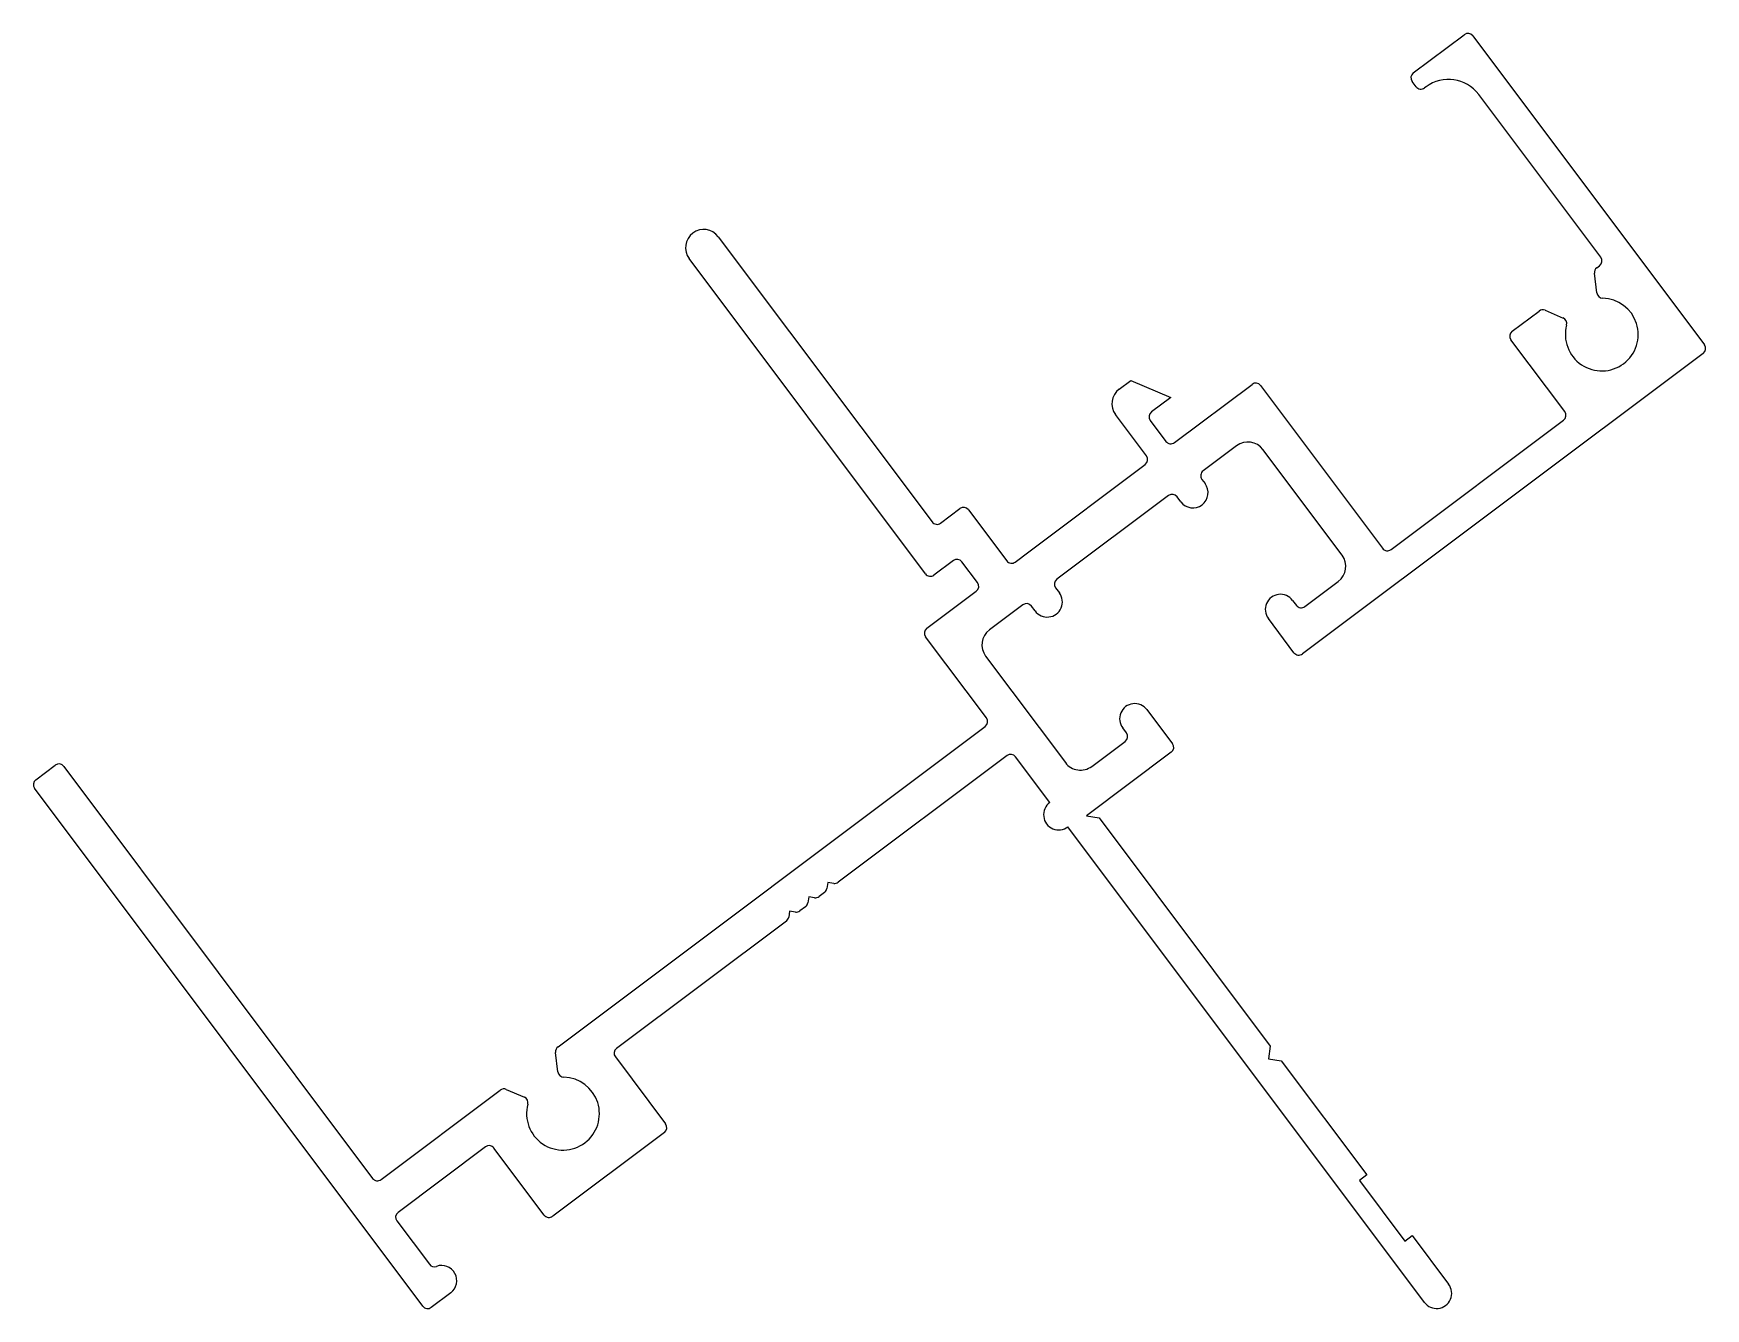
# Model space of a CAD drawing. Extents: x -36.8 to 33.2, y 11.8 to 65.1.
import ezdxf

# ---------------------------------------------------------------- set-up
doc = ezdxf.new("R2010")
doc.units = 0
doc.layers.get('0').update_dxf_attribs({"linetype": 'CONTINUOUS'})

msp = doc.modelspace()

# ---------------------------------------------------------------- linework, layer by layer
for p, q in [((20.945, 63.442), (23.079, 65.042)), ((23.435, 64.991), (33.125, 52.066)), ((21.062, 62.863), (20.895, 63.087)), ((21.479, 62.858), (21.418, 62.812)), ((28.788, 55.735), (23.683, 62.543)), ((-8.139, 56.59), (0.805, 44.66)), ((0.53, 42.486), (-9.358, 55.675)), ((28.624, 55.295), (28.737, 55.379)), ((28.623, 54.246), (28.524, 55.061)), ((25.079, 52.636), (26.207, 53.483)), ((26.459, 53.513), (27.215, 53.19)), ((27.283, 49.273), (25.028, 52.281)), ((33.074, 51.71), (16.305, 39.138)), ((8.636, 50.214), (9.128, 50.583)), ((9.128, 50.583), (10.8, 49.868)), ((10.947, 47.979), (14.197, 50.415)), ((10.8, 49.868), (9.988, 49.259)), ((14.553, 50.364), (19.657, 43.556)), ((9.779, 47.42), (8.484, 49.147)), ((9.937, 48.903), (10.592, 48.029)), ((20.013, 43.505), (27.232, 48.918)), ((13.551, 47.847), (12.151, 46.797)), ((17.965, 43.272), (14.654, 47.689)), ((4.851, 43.408), (9.728, 47.064)), ((12.1, 46.441), (12.231, 46.266)), ((10.703, 45.764), (6.029, 42.259)), ((11.215, 45.504), (11.059, 45.713)), ((1.161, 44.609), (1.973, 45.219)), ((2.329, 45.168), (3.929, 43.034)), ((4.284, 42.983), (4.851, 43.408)), ((1.699, 43.045), (0.886, 42.435)), ((2.71, 42.12), (2.054, 42.994)), ((16.407, 41.12), (17.808, 42.17)), ((0.586, 40.21), (2.659, 41.764)), ((5.978, 41.904), (6.134, 41.695)), ((15.895, 41.379), (16.052, 41.17)), ((4.606, 41.193), (3.207, 40.144)), ((5.115, 40.938), (4.962, 41.142)), ((15.95, 39.189), (14.879, 40.617)), ((3.079, 36.461), (0.535, 39.855)), ((3.049, 39.041), (6.386, 34.591)), ((9.799, 36.807), (10.869, 35.38)), ((-14.846, 22.704), (3.028, 36.105)), ((8.939, 35.838), (8.786, 36.041)), ((10.818, 35.025), (7.265, 32.36)), ((7.488, 34.433), (8.888, 35.482)), ((-36.698, 33.877), (-35.885, 34.486)), ((-35.529, 34.436), (-22.609, 17.202)), ((3.943, 34.886), (-3.124, 29.588)), ((5.732, 32.922), (4.298, 34.835)), ((-20.506, 11.857), (-36.748, 33.521)), ((7.265, 32.36), (7.798, 32.284)), ((7.798, 32.284), (14.959, 22.732)), ((21.409, 12.012), (6.494, 31.906)), ((-3.557, 29.576), (-3.592, 29.328)), ((-3.309, 29.54), (-3.557, 29.576)), ((-4.357, 28.976), (-4.392, 28.728)), ((-4.109, 28.941), (-4.357, 28.976)), ((-3.69, 29.164), (-3.924, 28.988)), ((-5.157, 28.376), (-5.192, 28.129)), ((-4.909, 28.341), (-5.157, 28.376)), ((-4.49, 28.564), (-4.724, 28.388)), ((-5.29, 27.964), (-12.397, 22.636)), ((-14.848, 21.655), (-14.946, 22.471)), ((14.959, 22.732), (14.883, 22.199)), ((-12.448, 22.28), (-10.345, 19.476)), ((14.883, 22.199), (15.416, 22.123)), ((15.416, 22.123), (18.997, 17.347)), ((-22.253, 17.151), (-17.263, 20.892)), ((-17.011, 20.922), (-16.256, 20.6)), ((-10.396, 19.12), (-15.07, 15.616)), ((-17.884, 18.522), (-21.542, 15.779)), ((-15.426, 15.666), (-17.528, 18.471)), ((18.997, 17.347), (18.692, 17.118)), ((18.692, 17.118), (20.596, 14.578)), ((-21.593, 15.424), (-20.23, 13.606)), ((20.596, 14.578), (20.901, 14.806)), ((20.901, 14.806), (22.425, 12.774)), ((-19.338, 12.416), (-20.151, 11.806))]:
    msp.add_line(p, q)
for centre, radius, start, end in [((23.232, 64.839), 0.254, 36.85958, 126.85958), ((21.098, 63.239), 0.254, 126.85958, 216.85958), ((22.423, 61.598), 1.575, 36.85958, 126.85958), ((21.265, 63.016), 0.254, 216.85958, 306.85958), ((-8.748, 56.133), 0.762, 36.85958, 216.85958), ((28.777, 55.091), 0.254, 126.85958, 186.85958), ((28.584, 55.582), 0.254, 306.85958, 36.85958), ((28.833, 52.499), 1.524, 165.07282, 88.64634), ((28.875, 54.276), 0.254, 186.85958, 268.64634), ((26.36, 53.279), 0.254, 66.85958, 126.85958), ((27.115, 52.957), 0.254, 345.07279, 66.85958), ((25.231, 52.433), 0.254, 126.85958, 216.85958), ((32.922, 51.914), 0.254, 306.85958, 36.85958), ((14.35, 50.212), 0.254, 36.85958, 126.85958), ((9.094, 49.604), 0.762, 126.85958, 216.85958), ((10.14, 49.056), 0.254, 126.85958, 216.85958), ((27.08, 49.121), 0.254, 306.85958, 36.85958), ((10.795, 48.182), 0.254, 216.85958, 306.85958), ((14.024, 47.217), 0.787, 36.85958, 126.85958), ((9.576, 47.268), 0.254, 306.85958, 36.85958), ((11.723, 45.885), 0.635, 216.8607, 36.86024), ((12.303, 46.594), 0.254, 126.85958, 216.86024), ((10.856, 45.56), 0.254, 36.8607, 126.85958), ((2.126, 45.016), 0.254, 36.85958, 126.85958), ((1.008, 44.813), 0.254, 216.85958, 306.85958), ((19.86, 43.708), 0.254, 216.85958, 306.85958), ((1.851, 42.841), 0.254, 36.85958, 126.85958), ((4.132, 43.186), 0.254, 216.85958, 306.85958), ((17.335, 42.8), 0.787, 306.85958, 36.85958), ((0.733, 42.638), 0.254, 216.85958, 306.85958), ((2.506, 41.967), 0.254, 306.85958, 36.85958), ((6.181, 42.056), 0.254, 126.85958, 216.85958), ((5.626, 41.315), 0.635, 216.33529, 36.85958), ((15.387, 40.998), 0.635, 36.85846, 216.85885), ((4.759, 40.99), 0.254, 36.85978, 126.85958), ((16.255, 41.323), 0.254, 216.85846, 306.85958), ((0.738, 40.007), 0.254, 126.85958, 216.85958), ((3.679, 39.514), 0.787, 126.85958, 216.85958), ((16.153, 39.342), 0.254, 216.85885, 306.85958), ((2.876, 36.308), 0.254, 306.85958, 36.85958), ((9.291, 36.427), 0.635, 36.80583, 217.37486), ((8.735, 35.685), 0.254, 306.85958, 36.85958), ((10.666, 35.228), 0.254, 306.85958, 36.85958), ((-35.732, 34.283), 0.254, 36.85958, 126.85958), ((4.095, 34.682), 0.254, 36.85958, 126.85958), ((7.016, 35.063), 0.787, 216.85958, 306.85958), ((-36.545, 33.674), 0.254, 126.85958, 216.85958), ((6.108, 32.41), 0.635, 126.25934, 307.45982), ((-3.274, 29.788), 0.25, 261.85958, 306.85958), ((-4.64, 28.764), 0.25, 306.85958, 351.85958), ((-4.074, 29.188), 0.25, 261.85958, 306.85958), ((-3.84, 29.364), 0.25, 306.85958, 351.85958), ((-5.44, 28.164), 0.25, 306.85958, 351.85958), ((-4.874, 28.588), 0.25, 261.85958, 306.85958), ((-14.694, 22.501), 0.254, 126.85958, 186.85958), ((-12.244, 22.432), 0.254, 126.85958, 216.85958), ((-14.638, 19.908), 1.524, 165.07282, 88.64634), ((-14.596, 21.686), 0.254, 186.85958, 268.64637), ((-17.111, 20.689), 0.254, 66.85958, 126.85958), ((-16.356, 20.366), 0.254, 345.07279, 66.85958), ((-10.548, 19.323), 0.254, 306.85958, 36.85958), ((-17.732, 18.319), 0.254, 36.85958, 126.85958), ((-22.405, 17.354), 0.254, 216.85958, 306.85958), ((-21.39, 15.576), 0.254, 126.85958, 216.85958), ((-15.223, 15.819), 0.254, 216.85958, 306.85958), ((-20.027, 13.758), 0.254, 216.85958, 290.35202), ((-19.719, 12.924), 0.635, 306.85958, 110.22042), ((21.917, 12.393), 0.635, 216.85958, 36.85958), ((-20.303, 12.01), 0.254, 216.85958, 306.85958)]:
    msp.add_arc(centre, radius, start, end)

doc.saveas('drawing.dxf')
